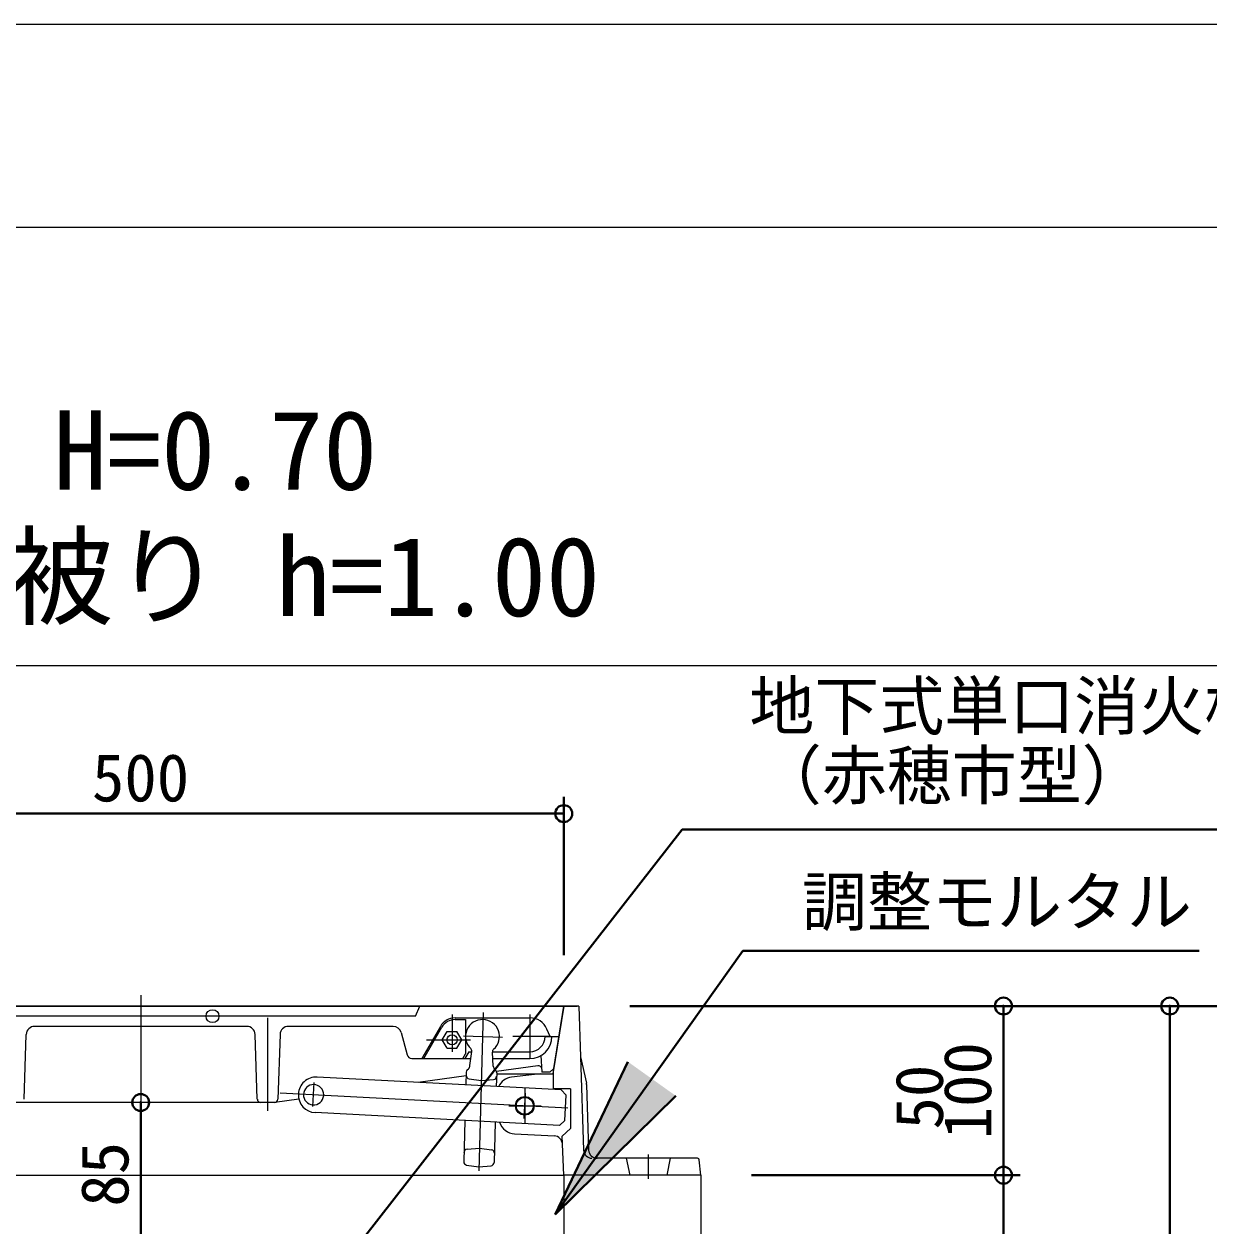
# Model space of a CAD drawing. Units: millimetres at full size, sheet at 1:20. Extents: x -5952 to 5966, y -3160 to 3160.
# Drawn here: x 527 to 1228, y 2450 to 3160 of the extents above; entities that cross this region are included whole.
import ezdxf
from ezdxf.enums import TextEntityAlignment as Align

# ---------------------------------------------------------------- set-up
doc = ezdxf.new("R2010")
doc.units = ezdxf.units.MM
doc.header["$LTSCALE"] = 20
doc.header["$PDMODE"] = 32
doc.header["$PDSIZE"] = 10
for name, color, linetype, lineweight in [('0-5_TEMP01', 3, 'Continuous', 18), ('0-7_躯体', 7, 'Continuous', 9), ('0-B_図面枠', 3, 'Continuous', 18), ('0-C_寸法', 1, 'Continuous', 40)]:
    doc.layers.add(name, color=color, linetype=linetype, lineweight=lineweight)
doc.layers.add('0-D_注釈', color=1, linetype='Continuous')
doc.styles.add('ＭＳ ゴシック', font='')
doc.styles.get('ＭＳ ゴシック').set_extended_font_data('MS Gothic')

msp = doc.modelspace()

# ---------------------------------------------------------------- linework, layer by layer
at = {"layer": '0-5_TEMP01'}
for p, q in [((-4026.9, 2781.2), (1673.1, 2781.2)), ((596.24, 2586.35), (596.24, 2429.98)), ((671.23, 2572.98), (671.23, 2517.98)), ((780.24, 2574.98), (780.24, 2552.98)), ((798.63, 2576.13), (795.99, 2482.6)), ((765.23, 2559.99), (791.24, 2559.99)), ((786.93, 2562.3), (810.07, 2561.65)), ((698.05, 2520.66), (698.79, 2534.76)), ((823.23, 2531.49), (823.23, 2510.5)), ((848.75, 2519.64), (678.6, 2528.57)), ((822.84, 2513.49), (823.62, 2528.47)), ((813.71, 2520.99), (832.88, 2520.99)), ((896.24, 2492.18), (896.24, 2477.81))]:
    msp.add_line(p, q, dxfattribs=at)
msp.add_lwpolyline([(-4146.91, 3160.37), (1793.09, 3160.37), (1793.09, -919.63)], dxfattribs=at)
at = {"layer": '0-7_躯体'}
for p, q in [((338.24, 2579.98), (854.24, 2579.98)), ((846.24, 2579.98), (346.24, 2579.98)), ((838.62, 2579.98), (728.29, 2579.98)), ((758.73, 2573.99), (761.24, 2579.98)), ((855.24, 2579.98), (846.24, 2579.98)), ((855.24, 2579.98), (856.19, 2549.98)), ((758.73, 2573.99), (418.74, 2573.99)), ((782.01, 2572.98), (826.23, 2572.98)), ((782.01, 2571.99), (788.23, 2571.99)), ((788.23, 2571.99), (788.23, 2551.76)), ((826.23, 2574.98), (826.23, 2548.99)), ((658.9, 2567.98), (533.57, 2567.98)), ((745.38, 2567.98), (683.57, 2567.98)), ((773.35, 2567.98), (762.38, 2548.99)), ((763.53, 2548.99), (774.21, 2567.48)), ((786.01, 2559.99), (783.12, 2564.99)), ((838.24, 2561.98), (836.31, 2566.38)), ((527.3, 2524.91), (528.58, 2563.15)), ((665.17, 2524.91), (663.89, 2563.15)), ((678.58, 2563.15), (677.3, 2524.91)), ((750.22, 2564.26), (753.65, 2551.22)), ((777.35, 2554.98), (774.46, 2559.99)), ((783.12, 2554.98), (786.01, 2559.99)), ((838.31, 2561.98), (816.12, 2561.98)), ((835.24, 2561.98), (843.38, 2561.98)), ((777.35, 2554.98), (783.12, 2554.98)), ((786.62, 2548.99), (788.23, 2551.76)), ((790.09, 2552.98), (787.78, 2548.99)), ((790.09, 2552.98), (787.78, 2548.99)), ((790.09, 2552.98), (791.87, 2552.98)), ((790.85, 2544.76), (791.88, 2553.11)), ((804.06, 2552.98), (826.23, 2552.98)), ((804.64, 2544.37), (804.08, 2552.76)), ((832.65, 2550.68), (833.38, 2540.99)), ((756.54, 2548.99), (791.37, 2548.99)), ((763.53, 2548.99), (786.62, 2548.99)), ((804.33, 2548.99), (826.23, 2548.99)), ((830.96, 2544.69), (806.46, 2541.27)), ((856.19, 2549.98), (857.95, 2494.83)), ((856.19, 2549.98), (859.61, 2534.43)), ((844.75, 2530.37), (700.46, 2537.93)), ((788.58, 2538.77), (760.14, 2534.81)), ((788.63, 2540.91), (788.42, 2533.32)), ((789.26, 2542.31), (789.93, 2542.95)), ((790.31, 2537), (797.5, 2535.99)), ((797.5, 2535.99), (804.74, 2536.59)), ((805.45, 2542.51), (806.08, 2541.84)), ((806.63, 2540.41), (806.4, 2532.38)), ((806.62, 2539.99), (840.24, 2539.99)), ((832.24, 2539.99), (815.46, 2537.89)), ((817.24, 2538.11), (815.46, 2537.89)), ((838.05, 2540.99), (833.38, 2540.99)), ((838.05, 2540.99), (840.38, 2542.98)), ((840.24, 2530.99), (840.24, 2542.1)), ((850.24, 2530.99), (840.24, 2530.99)), ((847.59, 2527.22), (844.75, 2530.37)), ((850.24, 2530.99), (850.24, 2507.6)), ((859.72, 2533.52), (860.96, 2494.83)), ((675.3, 2522.98), (517.17, 2522.98)), ((689.7, 2524.97), (675.58, 2523)), ((846.81, 2512.24), (847.59, 2527.22)), ((843.65, 2509.4), (699.36, 2516.96)), ((787.83, 2512.32), (787.14, 2488.05)), ((805.81, 2511.38), (805.13, 2487.55)), ((846.81, 2512.24), (843.65, 2509.4)), ((817.22, 2504.49), (840.72, 2503.23)), ((845.25, 2502.98), (850.24, 2507.6)), ((846.24, 2479.98), (845.25, 2502.98)), ((789.13, 2495.41), (796.37, 2496.01)), ((796.37, 2496.01), (803.57, 2495.01)), ((925.33, 2489.99), (865.95, 2489.99)), ((883.23, 2489.99), (885.24, 2479.98)), ((909.23, 2489.99), (907.24, 2479.98)), ((927.24, 2479.98), (926.32, 2489.08)), ((410.47, 2479.98), (846.24, 2479.98)), ((788.87, 2486.02), (796.06, 2485.01)), ((796.06, 2485.01), (803.3, 2485.61)), ((927.24, 2479.98), (846.24, 2479.98)), ((846.24, 2479.98), (846.24, 2429.98)), ((927.24, 2479.98), (927.24, 2429.98))]:
    msp.add_line(p, q, dxfattribs=at)
for points in [[(840.38, 2542.98), (846.24, 2579.98), (839.9, 2539.99)], [(774.46, 2559.99), (777.35, 2564.99), (783.12, 2564.99)]]:
    msp.add_lwpolyline(points, dxfattribs=at)
for centre, radius in [((638.69, 2573.99), 3.81), ((780.24, 2559.99), 3), ((823.23, 2520.99), 5.5), ((823.23, 2520.99), 5.25), ((823.23, 2520.99), 5)]:
    msp.add_circle(centre, radius, dxfattribs=at)
for centre, radius, start, end in [((782.01, 2562.98), 10, 90, 150), ((782.01, 2562.98), 9, 90, 150), ((798.23, 2561.98), 10, 310.777, 225.984), ((826.23, 2561.98), 11, 23.556, 90), ((533.57, 2562.98), 5, 90, 178.091), ((658.9, 2562.98), 5, 1.909, 90), ((683.57, 2562.98), 5, 90, 178.091), ((745.38, 2562.98), 5, 14.744, 90), ((826.23, 2561.98), 13, 270, 0), ((826.23, 2561.98), 9, 270, 0), ((756.54, 2551.99), 3, 194.744, 270), ((789.9, 2553.36), 2, 352.94, 45.984), ((806.07, 2552.89), 2, 130.777, 183.821), ((787.87, 2545.12), 3, 313.38, 352.94), ((807.63, 2544.57), 3, 183.821, 223.381), ((831.24, 2542.71), 2, 4.236, 97.945), ((699.9, 2527.45), 10.5, 87, 177), ((790.58, 2538.98), 2, 178.381, 262.04), ((790.63, 2540.86), 2, 133.38, 178.38), ((804.57, 2538.59), 2, 274.721, 358.381), ((804.63, 2540.47), 2, 358.381, 43.381), ((816.69, 2527.97), 10, 97.125, 154.22), ((698.4, 2527.53), 6, 0, 355.198), ((854.72, 2533.36), 5, 1.828, 12.381), ((667.17, 2524.98), 2, 181.909, 270), ((675.3, 2524.98), 2, 270, 358.091), ((699.9, 2527.45), 10.5, 177, 267), ((817.75, 2514.49), 10, 198.853, 266.907), ((840.44, 2498.24), 5, 2.463, 86.907), ((789.3, 2493.42), 2, 94.721, 178.38), ((803.28, 2493.02), 2, 358.38, 82.04), ((862.95, 2494.99), 5, 181.828, 270), ((865.95, 2494.99), 5, 181.828, 270), ((789.14, 2488), 2, 178.381, 262.04), ((803.13, 2487.6), 2, 274.721, 358.381), ((925.33, 2488.98), 1, 5.711, 90)]:
    msp.add_arc(centre, radius, start, end, dxfattribs=at)
at = {"layer": '0-B_図面枠'}
msp.add_lwpolyline([(-4026.9, 3040.37), (1673.1, 3040.37), (1673.1, -799.63), (-4026.9, -799.63)], close=True, dxfattribs=at)
at = {"layer": '0-C_寸法'}
for p, q in [((846.24, 2609.98), (846.24, 2703.69)), ((846.24, 2693.69), (346.24, 2693.69)), ((621.23, 2306.15), (916.24, 2684.24)), ((916.24, 2684.24), (1287.94, 2684.24)), ((841.13, 2456.81), (952.07, 2612.57)), ((952.07, 2612.57), (1221.85, 2612.57)), ((885.24, 2579.98), (1311.21, 2579.98)), ((885.24, 2579.98), (1214.38, 2579.98)), ((885.24, 2579.98), (1116.08, 2579.98)), ((1106.08, 2579.98), (1106.08, 2479.98)), ((1204.38, 2579.98), (1204.38, 1879.98)), ((841.13, 2456.81), (884.12, 2547.09)), ((596.24, 2522.98), (596.24, 2438.18)), ((841.13, 2456.81), (912.4, 2526.95)), ((957.24, 2479.98), (1116.08, 2479.98)), ((957.24, 2479.98), (1116.08, 2479.98)), ((1106.08, 2479.98), (1106.08, 2429.98))]:
    msp.add_line(p, q, dxfattribs=at)
for p in [(846.24, 2693.69), (1106.08, 2579.98), (1204.38, 2579.98), (596.24, 2522.98), (1106.08, 2479.98)]:
    msp.add_point(p, dxfattribs=at)
msp.add_solid([(884.12, 2547.09), (912.4, 2526.95), (841.13, 2456.81)], dxfattribs=at)

# ---------------------------------------------------------------- texts
at = {"layer": '0-C_寸法', "style": 'ＭＳ ゴシック'}
for s, p in [('地下式単口消火栓', (955.96, 2734.85)), ('（赤穂市型）', (960.35, 2693.86)), ('500', (567.43, 2692.47)), ('調整モルタル', (987.07, 2619.13))]:
    msp.add_text(s, height=28.15, dxfattribs=at).set_placement(p, align=Align.BOTTOM_LEFT)
for s, p in [('100', (1107.3, 2501.18)), ('50', (1078.79, 2507.02)), ('85', (597.45, 2461.38))]:
    msp.add_text(s, height=28.15, rotation=90, dxfattribs=at).set_placement(p, align=Align.BOTTOM_LEFT)
at = {"layer": '0-D_注釈', "style": 'ＭＳ ゴシック'}
for s, p in [('H=0.70', (544.51, 2871.03)), ('土被り h=1.00', (452.26, 2796.35))]:
    msp.add_text(s, height=46.92, dxfattribs=at).set_placement(p, align=Align.BOTTOM_LEFT)

doc.saveas('drawing.dxf')
